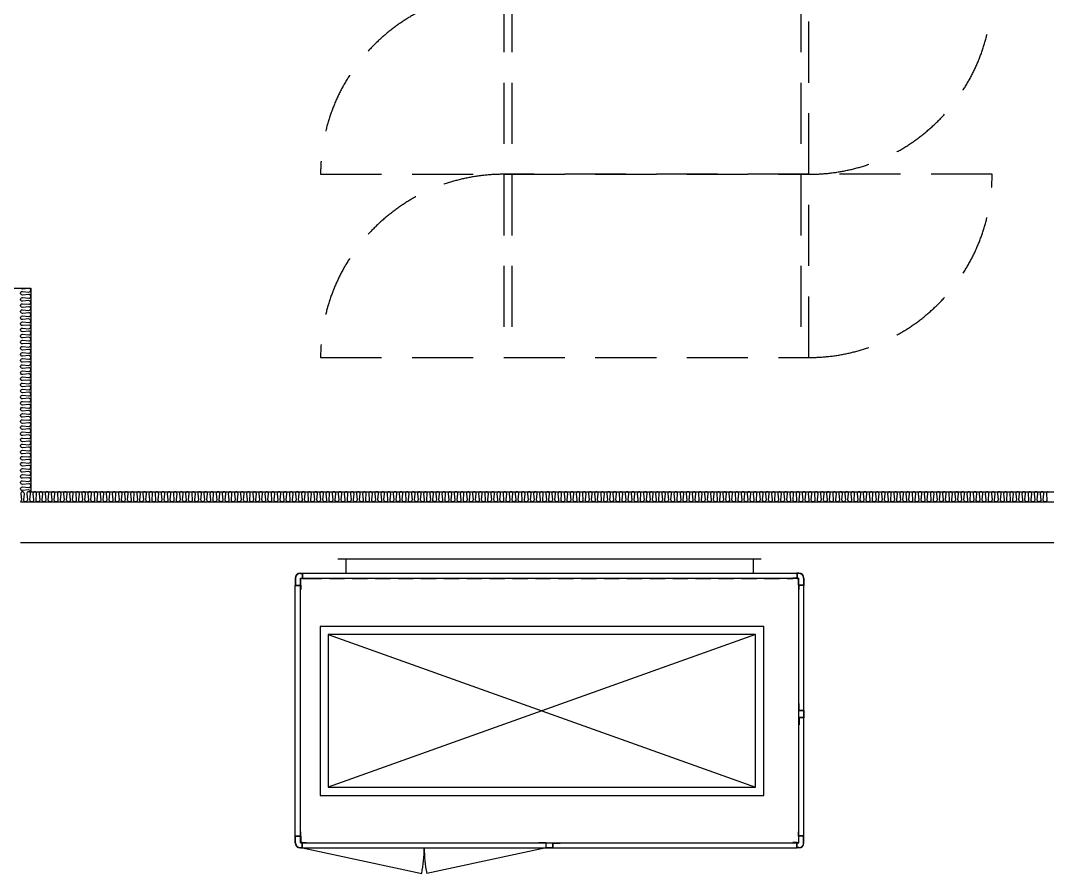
# Model space of a CAD drawing. Header units: millimetres. Extents: x -95754 to 177808, y 34455 to 150605.
# Drawn here: x 124554 to 129600, y 109880 to 114070 of the extents above; entities that cross this region are included whole.
import ezdxf

# ---------------------------------------------------------------- set-up
doc = ezdxf.new("R2010")
doc.units = ezdxf.units.MM
doc.header["$LTSCALE"] = 300
doc.linetypes.add('H1', pattern=[1.5, 1, -0.5])
doc.linetypes.add('HIDDEN', pattern=[0.375, 0.25, -0.125])
for name, color, linetype in [('------00 Switch Gear_Number', 1, 'Continuous'), ('A-ETC-기계', 253, 'Continuous'), ('A-ETC-전기', 253, 'H1'), ('A-WALL-D', 7, 'Continuous'), ('ISL', 251, 'Continuous')]:
    doc.layers.add(name, color=color, linetype=linetype)

# ---------------------------------------------------------------- blocks, each defined once
blk = doc.blocks.new('A$C7EEB4B3A')
at = {"color": 0, "linetype": 'HIDDEN'}
for p, q in [((36.2, 25), (0, 25)), ((0, 25), (0, 23.8)), ((36.2, 1.2), (36.2, 25)), ((36.2, 1.2), (68.8, 1.2)), ((68.8, 1.2), (68.8, 25)), ((68.8, 25), (105, 25)), ((105, 25), (105, 23.8))]:
    blk.add_line(p, q, dxfattribs=at)
at = {"color": 0}
for p, q in [((35, 23.8), (0, 23.8)), ((35, 0), (35, 23.8)), ((35, 0), (70, 0)), ((70, 0), (70, 23.8)), ((70, 23.8), (105, 23.8))]:
    blk.add_line(p, q, dxfattribs=at)
blk = doc.blocks.new('G$C2C1B598D')
at = {"color": 0}
for p, q in [((-1040, 70), (1040, 70)), ((-1000, 0), (-1000, 70)), ((1000, 70), (1000, 0)), ((-1225, 0), (-1215, 0)), ((-1215, 0), (-1215, -25)), ((-1215, 0), (1215, 0)), ((-1040, 0), (1040, 0)), ((1225, 0), (1215, 0)), ((1215, 0), (1215, -25)), ((-1250, -25), (-1250, -60)), ((-1215, -25), (-1195, -25)), ((1215, -25), (1195, -25)), ((1250, -25), (1250, -60)), ((-1250, -60), (-1225, -60)), ((-1250, -1290.1), (-1250, -60)), ((-1225, -60), (-1225, -80)), ((1250, -60), (1225, -60)), ((1225, -60), (1225, -80)), ((1250, -1290.1), (1250, -60)), ((-1127.5, -262.1), (-1127.5, -1092.1)), ((1052.5, -262.1), (-1127.5, -262.1)), ((-1087.5, -302.1), (-1087.5, -1052.1)), ((-1087.5, -302.1), (1012.5, -1052.1)), ((1012.5, -302.1), (-1087.5, -1052.1)), ((1012.5, -302.1), (-1087.5, -302.1)), ((1012.5, -1052.1), (1012.5, -302.1)), ((1052.5, -1092.1), (1052.5, -262.1)), ((-1087.5, -1052.1), (1012.5, -1052.1)), ((-1127.5, -1092.1), (1052.5, -1092.1)), ((-1250, -1325.1), (-1250, -1290.1)), ((-1250, -1290.1), (-1225, -1290.1)), ((-1225, -1290.1), (-1225, -1270.1)), ((1225, -1290.1), (1225, -1270.1)), ((1250, -1290.1), (1225, -1290.1)), ((1250, -1325.1), (1250, -1290.1)), ((-1225, -1350.1), (-1215, -1350.1)), ((-1215, -1350.1), (-1215, -1325.1)), ((-1215, -1325.1), (-1195, -1325.1)), ((-1215, -1350.1), (1215, -1350.1)), ((1215, -1325.1), (1195, -1325.1)), ((1215, -1350.1), (1215, -1325.1)), ((1225, -1350.1), (1215, -1350.1))]:
    blk.add_line(p, q, dxfattribs=at)
at = {"color": 0, "linetype": 'HIDDEN'}
for p, q in [((-1248.4, -25), (-1248.4, -58.4)), ((-1225, -1.6), (-1216.6, -1.6)), ((-1216.6, -1.6), (-1216.6, -26.6)), ((-1216.6, -26.6), (-1195, -26.6)), ((-1195, -26.6), (-1195, -25)), ((-1195, -26.6), (1195, -26.6)), ((1195, -26.6), (1195, -25)), ((1216.6, -26.6), (1195, -26.6)), ((1225, -1.6), (1216.6, -1.6)), ((1216.6, -1.6), (1216.6, -26.6)), ((1248.4, -25), (1248.4, -58.4)), ((-1248.4, -58.4), (-1223.4, -58.4)), ((-1223.4, -80), (-1225, -80)), ((-1223.4, -58.4), (-1223.4, -80)), ((1248.4, -58.4), (1223.4, -58.4)), ((1223.4, -58.4), (1223.4, -80)), ((1223.4, -80), (1225, -80)), ((-1248.4, -1325.1), (-1248.4, -1291.7)), ((-1248.4, -1291.7), (-1223.4, -1291.7)), ((-1223.4, -1270.1), (-1225, -1270.1)), ((-1223.4, -1291.7), (-1223.4, -1270.1)), ((1223.4, -1291.7), (1223.4, -1270.1)), ((1223.4, -1270.1), (1225, -1270.1)), ((1248.4, -1291.7), (1223.4, -1291.7)), ((1248.4, -1325.1), (1248.4, -1291.7)), ((-1225, -1348.5), (-1216.6, -1348.5)), ((-1216.6, -1348.5), (-1216.6, -1323.5)), ((-1216.6, -1323.5), (-1195, -1323.5)), ((-1195, -1323.5), (-1195, -1325.1)), ((1216.6, -1323.5), (1195, -1323.5)), ((1195, -1323.5), (1195, -1325.1)), ((1216.6, -1348.5), (1216.6, -1323.5)), ((1225, -1348.5), (1216.6, -1348.5))]:
    blk.add_line(p, q, dxfattribs=at)
at = {"color": 0, "linetype": 'Continuous'}
for p, q in [((-1225, -1325.1), (-1225, -25)), ((-1225, -25), (1225, -25)), ((1225, -1325.1), (1225, -25)), ((-1225, -1325.1), (1225, -1325.1)), ((-1215, -1350.1), (-628.6, -1475.3)), ((-17.5, -1350), (-603.9, -1475.2))]:
    blk.add_line(p, q, dxfattribs=at)
at = {"color": 0, "linetype": 'ByBlock'}
for p, q in [((-1223.4, -58.4), (-1223.4, -26.6)), ((-1216.6, -26.6), (-1223.4, -26.6)), ((1216.6, -26.6), (1223.4, -26.6)), ((1223.4, -58.4), (1223.4, -26.6)), ((-1223.4, -1291.7), (-1223.4, -1323.5)), ((1223.4, -1291.7), (1223.4, -1323.5)), ((-1216.6, -1323.5), (-1223.4, -1323.5)), ((1216.6, -1323.5), (1223.4, -1323.5))]:
    blk.add_line(p, q, dxfattribs=at)
at = {"color": 0}
for centre, start, end in [((-1225, -25), 90, 180), ((1225, -25), 0, 90), ((-1225, -1325.1), 180, 270), ((1225, -1325.1), 270, 0)]:
    blk.add_arc(centre, 25, start, end, dxfattribs=at)
at = {"color": 0, "linetype": 'HIDDEN'}
for centre, start, end in [((-1225, -25), 90, 180.0029), ((1225, -25), 359.9971, 90), ((-1225, -1325.1), 179.9971, 270), ((1225, -1325.1), 270, 0.0029)]:
    blk.add_arc(centre, 23.4, start, end, dxfattribs=at)
at = {"color": 0, "linetype": 'Continuous'}
for centre, start, end in [((-1258.2, -1350.1), 348.7527, 0.0046), ((25.7, -1350), 179.9954, 191.2473)]:
    blk.add_arc(centre, 641.9, start, end, dxfattribs=at)
at = {"color": 0, "xscale": -1, "rotation": 89.99999999999997}
blk.add_blockref('A$C7EEB4B3A', (1250, -639.9), dxfattribs=at)
at = {"color": 0, "xscale": -1}
blk.add_blockref('A$C7EEB4B3A', (52.5, -1350.1), dxfattribs=at)
blk = doc.blocks.new('4F_기계장비')
at = {"layer": 'A-ETC-기계'}
blk.add_blockref('G$C2C1B598D', (34600, -37250), dxfattribs=at)
blk = doc.blocks.new('900X1500')
at = {"layer": 'A-ETC-전기'}
for p, q in [((-1460, 900), (-1460, 0)), ((900, 900), (-42, 900)), ((-40, 900), (-40, 0)), ((-2400, 0), (-1458, 0))]:
    blk.add_line(p, q, dxfattribs=at)
at = {"layer": 'A-ETC-전기', "elevation": 0}
blk.add_lwpolyline([(-1500, 900), (-1500, 0), (0, 0), (0, 900)], close=True, dxfattribs=at)
at = {"layer": 'A-ETC-전기'}
for centre, start, end in [((-1500, 0), 90, 180), ((0, 900), 270, 0)]:
    blk.add_arc(centre, 900, start, end, dxfattribs=at)

msp = doc.modelspace()

# ---------------------------------------------------------------- linework, layer by layer
at = {"layer": 'A-WALL-D'}
for p, q in [((124553.6, 111705), (134153.6, 111705)), ((124553.6, 111505), (134153.6, 111505))]:
    msp.add_line(p, q, dxfattribs=at)
at = {"layer": 'ISL'}
msp.add_lwpolyline([(102003.6, 124355), (102003.6, 124255), (115953.6, 124255), (115953.6, 111755), (123303.6, 111755), (123303.6, 112755), (124603.6, 112755), (124603.6, 111755), (134103.6, 111755), (134103.6, 112755), (134603.6, 112755), (134603.6, 112970)], dxfattribs=at)
for points in [[(124603.6, 111755, 0.44469), (124593.6, 111764), (124563.6, 111761, -1.108889), (124563.6, 111779), (124593.6, 111776, 0.44469), (124603.6, 111785, 0.44469), (124593.6, 111794), (124563.6, 111791, -1.108889), (124563.6, 111809), (124593.6, 111806, 0.44469), (124603.6, 111815, 0.44469), (124593.6, 111824), (124563.6, 111821, -1.108889), (124563.6, 111839), (124593.6, 111836, 0.44469), (124603.6, 111845, 0.44469), (124593.6, 111854), (124563.6, 111851, -1.108889), (124563.6, 111869), (124593.6, 111866, 0.44469), (124603.6, 111875, 0.44469), (124593.6, 111884), (124563.6, 111881, -1.108889), (124563.6, 111899), (124593.6, 111896, 0.44469), (124603.6, 111905, 0.44469), (124593.6, 111914), (124563.6, 111911, -1.108889), (124563.6, 111929), (124593.6, 111926, 0.44469), (124603.6, 111935, 0.44469), (124593.6, 111944), (124563.6, 111941, -1.108889), (124563.6, 111959), (124593.6, 111956, 0.44469), (124603.6, 111965, 0.44469), (124593.6, 111974), (124563.6, 111971, -1.108889), (124563.6, 111989), (124593.6, 111986, 0.44469), (124603.6, 111995, 0.44469), (124593.6, 112004), (124563.6, 112001, -1.108889), (124563.6, 112019), (124593.6, 112016, 0.44469), (124603.6, 112025, 0.44469), (124593.6, 112034), (124563.6, 112031, -1.108889), (124563.6, 112049), (124593.6, 112046, 0.44469), (124603.6, 112055, 0.44469), (124593.6, 112064), (124563.6, 112061, -1.108889), (124563.6, 112079), (124593.6, 112076, 0.44469), (124603.6, 112085, 0.44469), (124593.6, 112094), (124563.6, 112091, -1.108889), (124563.6, 112109), (124593.6, 112106, 0.44469), (124603.6, 112115, 0.44469), (124593.6, 112124), (124563.6, 112121, -1.108889), (124563.6, 112139), (124593.6, 112136, 0.44469), (124603.6, 112145, 0.44469), (124593.6, 112154), (124563.6, 112151, -1.108889), (124563.6, 112169), (124593.6, 112166, 0.44469), (124603.6, 112175, 0.44469), (124593.6, 112184), (124563.6, 112181, -1.108889), (124563.6, 112199), (124593.6, 112196, 0.44469), (124603.6, 112205, 0.44469), (124593.6, 112214), (124563.6, 112211, -1.108889), (124563.6, 112229), (124593.6, 112226, 0.44469), (124603.6, 112235, 0.44469), (124593.6, 112244), (124563.6, 112241, -1.108889), (124563.6, 112259), (124593.6, 112256, 0.44469), (124603.6, 112265, 0.44469), (124593.6, 112274), (124563.6, 112271, -1.108889), (124563.6, 112289), (124593.6, 112286, 0.44469), (124603.6, 112295, 0.44469), (124593.6, 112304), (124563.6, 112301, -1.108889), (124563.6, 112319), (124593.6, 112316, 0.44469), (124603.6, 112325, 0.44469), (124593.6, 112334), (124563.6, 112331, -1.108889), (124563.6, 112349), (124593.6, 112346, 0.44469), (124603.6, 112355, 0.44469), (124593.6, 112364), (124563.6, 112361, -1.108889), (124563.6, 112379), (124593.6, 112376, 0.44469), (124603.6, 112385, 0.44469), (124593.6, 112394), (124563.6, 112391, -1.108889), (124563.6, 112409), (124593.6, 112406, 0.44469), (124603.6, 112415, 0.44469), (124593.6, 112424), (124563.6, 112421, -1.108889), (124563.6, 112439), (124593.6, 112436, 0.44469), (124603.6, 112445, 0.44469), (124593.6, 112454), (124563.6, 112451, -1.108889), (124563.6, 112469), (124593.6, 112466, 0.44469), (124603.6, 112475, 0.44469), (124593.6, 112484), (124563.6, 112481, -1.108889), (124563.6, 112499), (124593.6, 112496, 0.44469), (124603.6, 112505, 0.44469), (124593.6, 112514), (124563.6, 112511, -1.108889), (124563.6, 112529), (124593.6, 112526, 0.44469), (124603.6, 112535, 0.44469), (124593.6, 112544), (124563.6, 112541, -1.108889), (124563.6, 112559), (124593.6, 112556, 0.44469), (124603.6, 112565, 0.44469), (124593.6, 112574), (124563.6, 112571, -1.108889), (124563.6, 112589), (124593.6, 112586, 0.44469), (124603.6, 112595, 0.44469), (124593.6, 112604), (124563.6, 112601, -1.108889), (124563.6, 112619), (124593.6, 112616, 0.44469), (124603.6, 112625, 0.44469), (124593.6, 112634), (124563.6, 112631, -1.108889), (124563.6, 112649), (124593.6, 112646, 0.44469), (124603.6, 112655, 0.44469), (124593.6, 112664), (124563.6, 112661, -1.108889), (124563.6, 112679), (124593.6, 112676, 0.44469), (124603.6, 112685, 0.44469), (124593.6, 112694), (124563.6, 112691, -1.108889), (124563.6, 112709), (124593.6, 112706, 0.44469), (124603.6, 112715, 0.44469), (124593.6, 112724), (124563.6, 112721, -1.108889), (124563.6, 112739), (124593.6, 112736, 0.44469), (124603.6, 112745, 0.44469), (124593.6, 112754), (124563.6, 112751, -0.278733), (124555.1, 112755, -0.278733)], [(129603.6, 111755, 0.44469), (129594.6, 111745), (129597.6, 111715, -1.108889), (129579.6, 111715), (129582.6, 111745, 0.44469), (129573.6, 111755, 0.44469), (129564.6, 111745), (129567.6, 111715, -1.108889), (129549.6, 111715), (129552.6, 111745, 0.44469), (129543.6, 111755, 0.44469), (129534.6, 111745), (129537.6, 111715, -1.108889), (129519.6, 111715), (129522.6, 111745, 0.44469), (129513.6, 111755, 0.44469), (129504.6, 111745), (129507.6, 111715, -1.108889), (129489.6, 111715), (129492.6, 111745, 0.44469), (129483.6, 111755, 0.44469), (129474.6, 111745), (129477.6, 111715, -1.108889), (129459.6, 111715), (129462.6, 111745, 0.44469), (129453.6, 111755, 0.44469), (129444.6, 111745), (129447.6, 111715, -1.108889), (129429.6, 111715), (129432.6, 111745, 0.44469), (129423.6, 111755, 0.44469), (129414.6, 111745), (129417.6, 111715, -1.108889), (129399.6, 111715), (129402.6, 111745, 0.44469), (129393.6, 111755, 0.44469), (129384.6, 111745), (129387.6, 111715, -1.108889), (129369.6, 111715), (129372.6, 111745, 0.44469), (129363.6, 111755, 0.44469), (129354.6, 111745), (129357.6, 111715, -1.108889), (129339.6, 111715), (129342.6, 111745, 0.44469), (129333.6, 111755, 0.44469), (129324.6, 111745), (129327.6, 111715, -1.108889), (129309.6, 111715), (129312.6, 111745, 0.44469), (129303.6, 111755, 0.44469), (129294.6, 111745), (129297.6, 111715, -1.108889), (129279.6, 111715), (129282.6, 111745, 0.44469), (129273.6, 111755, 0.44469), (129264.6, 111745), (129267.6, 111715, -1.108889), (129249.6, 111715), (129252.6, 111745, 0.44469), (129243.6, 111755, 0.44469), (129234.6, 111745), (129237.6, 111715, -1.108889), (129219.6, 111715), (129222.6, 111745, 0.44469), (129213.6, 111755, 0.44469), (129204.6, 111745), (129207.6, 111715, -1.108889), (129189.6, 111715), (129192.6, 111745, 0.44469), (129183.6, 111755, 0.44469), (129174.6, 111745), (129177.6, 111715, -1.108889), (129159.6, 111715), (129162.6, 111745, 0.44469), (129153.6, 111755, 0.44469), (129144.6, 111745), (129147.6, 111715, -1.108889), (129129.6, 111715), (129132.6, 111745, 0.44469), (129123.6, 111755, 0.44469), (129114.6, 111745), (129117.6, 111715, -1.108889), (129099.6, 111715), (129102.6, 111745, 0.44469), (129093.6, 111755, 0.44469), (129084.6, 111745), (129087.6, 111715, -1.108889), (129069.6, 111715), (129072.6, 111745, 0.44469), (129063.6, 111755, 0.44469), (129054.6, 111745), (129057.6, 111715, -1.108889), (129039.6, 111715), (129042.6, 111745, 0.44469), (129033.6, 111755, 0.44469), (129024.6, 111745), (129027.6, 111715, -1.108889), (129009.6, 111715), (129012.6, 111745, 0.44469), (129003.6, 111755, 0.44469), (128994.6, 111745), (128997.6, 111715, -1.108889), (128979.6, 111715), (128982.6, 111745, 0.44469), (128973.6, 111755, 0.44469), (128964.6, 111745), (128967.6, 111715, -1.108889), (128949.6, 111715), (128952.6, 111745, 0.44469), (128943.6, 111755, 0.44469), (128934.6, 111745), (128937.6, 111715, -1.108889), (128919.6, 111715), (128922.6, 111745, 0.44469), (128913.6, 111755, 0.44469), (128904.6, 111745), (128907.6, 111715, -1.108889), (128889.6, 111715), (128892.6, 111745, 0.44469), (128883.6, 111755, 0.44469), (128874.6, 111745), (128877.6, 111715, -1.108889), (128859.6, 111715), (128862.6, 111745, 0.44469), (128853.6, 111755, 0.44469), (128844.6, 111745), (128847.6, 111715, -1.108889), (128829.6, 111715), (128832.6, 111745, 0.44469), (128823.6, 111755, 0.44469), (128814.6, 111745), (128817.6, 111715, -1.108889), (128799.6, 111715), (128802.6, 111745, 0.44469), (128793.6, 111755, 0.44469), (128784.6, 111745), (128787.6, 111715, -1.108889), (128769.6, 111715), (128772.6, 111745, 0.44469), (128763.6, 111755, 0.44469), (128754.6, 111745), (128757.6, 111715, -1.108889), (128739.6, 111715), (128742.6, 111745, 0.44469), (128733.6, 111755, 0.44469), (128724.6, 111745), (128727.6, 111715, -1.108889), (128709.6, 111715), (128712.6, 111745, 0.44469), (128703.6, 111755, 0.44469), (128694.6, 111745), (128697.6, 111715, -1.108889), (128679.6, 111715), (128682.6, 111745, 0.44469), (128673.6, 111755, 0.44469), (128664.6, 111745), (128667.6, 111715, -1.108889), (128649.6, 111715), (128652.6, 111745, 0.44469), (128643.6, 111755, 0.44469), (128634.6, 111745), (128637.6, 111715, -1.108889), (128619.6, 111715), (128622.6, 111745, 0.44469), (128613.6, 111755, 0.44469), (128604.6, 111745), (128607.6, 111715, -1.108889), (128589.6, 111715), (128592.6, 111745, 0.44469), (128583.6, 111755, 0.44469), (128574.6, 111745), (128577.6, 111715, -1.108889), (128559.6, 111715), (128562.6, 111745, 0.44469), (128553.6, 111755, 0.44469), (128544.6, 111745), (128547.6, 111715, -1.108889), (128529.6, 111715), (128532.6, 111745, 0.44469), (128523.6, 111755, 0.44469), (128514.6, 111745), (128517.6, 111715, -1.108889), (128499.6, 111715), (128502.6, 111745, 0.44469), (128493.6, 111755, 0.44469), (128484.6, 111745), (128487.6, 111715, -1.108889), (128469.6, 111715), (128472.6, 111745, 0.44469), (128463.6, 111755, 0.44469), (128454.6, 111745), (128457.6, 111715, -1.108889), (128439.6, 111715), (128442.6, 111745, 0.44469), (128433.6, 111755, 0.44469), (128424.6, 111745), (128427.6, 111715, -1.108889), (128409.6, 111715), (128412.6, 111745, 0.44469), (128403.6, 111755, 0.44469), (128394.6, 111745), (128397.6, 111715, -1.108889), (128379.6, 111715), (128382.6, 111745, 0.44469), (128373.6, 111755, 0.44469), (128364.6, 111745), (128367.6, 111715, -1.108889), (128349.6, 111715), (128352.6, 111745, 0.44469), (128343.6, 111755, 0.44469), (128334.6, 111745), (128337.6, 111715, -1.108889), (128319.6, 111715), (128322.6, 111745, 0.44469), (128313.6, 111755, 0.44469), (128304.6, 111745), (128307.6, 111715, -1.108889), (128289.6, 111715), (128292.6, 111745, 0.44469), (128283.6, 111755, 0.44469), (128274.6, 111745), (128277.6, 111715, -1.108889), (128259.6, 111715), (128262.6, 111745, 0.44469), (128253.6, 111755, 0.44469), (128244.6, 111745), (128247.6, 111715, -1.108889), (128229.6, 111715), (128232.6, 111745, 0.44469), (128223.6, 111755, 0.44469), (128214.6, 111745), (128217.6, 111715, -1.108889), (128199.6, 111715), (128202.6, 111745, 0.44469), (128193.6, 111755, 0.44469), (128184.6, 111745), (128187.6, 111715, -1.108889), (128169.6, 111715), (128172.6, 111745, 0.44469), (128163.6, 111755, 0.44469), (128154.6, 111745), (128157.6, 111715, -1.108889), (128139.6, 111715), (128142.6, 111745, 0.44469), (128133.6, 111755, 0.44469), (128124.6, 111745), (128127.6, 111715, -1.108889), (128109.6, 111715), (128112.6, 111745, 0.44469), (128103.6, 111755, 0.44469), (128094.6, 111745), (128097.6, 111715, -1.108889), (128079.6, 111715), (128082.6, 111745, 0.44469), (128073.6, 111755, 0.44469), (128064.6, 111745), (128067.6, 111715, -1.108889), (128049.6, 111715), (128052.6, 111745, 0.44469), (128043.6, 111755, 0.44469), (128034.6, 111745), (128037.6, 111715, -1.108889), (128019.6, 111715), (128022.6, 111745, 0.44469), (128013.6, 111755, 0.44469), (128004.6, 111745), (128007.6, 111715, -1.108889), (127989.6, 111715), (127992.6, 111745, 0.44469), (127983.6, 111755, 0.44469), (127974.6, 111745), (127977.6, 111715, -1.108889), (127959.6, 111715), (127962.6, 111745, 0.44469), (127953.6, 111755, 0.44469), (127944.6, 111745), (127947.6, 111715, -1.108889), (127929.6, 111715), (127932.6, 111745, 0.44469), (127923.6, 111755, 0.44469), (127914.6, 111745), (127917.6, 111715, -1.108889), (127899.6, 111715), (127902.6, 111745, 0.44469), (127893.6, 111755, 0.44469), (127884.6, 111745), (127887.6, 111715, -1.108889), (127869.6, 111715), (127872.6, 111745, 0.44469), (127863.6, 111755, 0.44469), (127854.6, 111745), (127857.6, 111715, -1.108889), (127839.6, 111715), (127842.6, 111745, 0.44469), (127833.6, 111755, 0.44469), (127824.6, 111745), (127827.6, 111715, -1.108889), (127809.6, 111715), (127812.6, 111745, 0.44469), (127803.6, 111755, 0.44469), (127794.6, 111745), (127797.6, 111715, -1.108889), (127779.6, 111715), (127782.6, 111745, 0.44469), (127773.6, 111755, 0.44469), (127764.6, 111745), (127767.6, 111715, -1.108889), (127749.6, 111715), (127752.6, 111745, 0.44469), (127743.6, 111755, 0.44469), (127734.6, 111745), (127737.6, 111715, -1.108889), (127719.6, 111715), (127722.6, 111745, 0.44469), (127713.6, 111755, 0.44469), (127704.6, 111745), (127707.6, 111715, -1.108889), (127689.6, 111715), (127692.6, 111745, 0.44469), (127683.6, 111755, 0.44469), (127674.6, 111745), (127677.6, 111715, -1.108889), (127659.6, 111715), (127662.6, 111745, 0.44469), (127653.6, 111755, 0.44469), (127644.6, 111745), (127647.6, 111715, -1.108889), (127629.6, 111715), (127632.6, 111745, 0.44469), (127623.6, 111755, 0.44469), (127614.6, 111745), (127617.6, 111715, -1.108889), (127599.6, 111715), (127602.6, 111745, 0.44469), (127593.6, 111755, 0.44469), (127584.6, 111745), (127587.6, 111715, -1.108889), (127569.6, 111715), (127572.6, 111745, 0.44469), (127563.6, 111755, 0.44469), (127554.6, 111745), (127557.6, 111715, -1.108889), (127539.6, 111715), (127542.6, 111745, 0.44469), (127533.6, 111755, 0.44469), (127524.6, 111745), (127527.6, 111715, -1.108889), (127509.6, 111715), (127512.6, 111745, 0.44469), (127503.6, 111755, 0.44469), (127494.6, 111745), (127497.6, 111715, -1.108889), (127479.6, 111715), (127482.6, 111745, 0.44469), (127473.6, 111755, 0.44469), (127464.6, 111745), (127467.6, 111715, -1.108889), (127449.6, 111715), (127452.6, 111745, 0.44469), (127443.6, 111755, 0.44469), (127434.6, 111745), (127437.6, 111715, -1.108889), (127419.6, 111715), (127422.6, 111745, 0.44469), (127413.6, 111755, 0.44469), (127404.6, 111745), (127407.6, 111715, -1.108889), (127389.6, 111715), (127392.6, 111745, 0.44469), (127383.6, 111755, 0.44469), (127374.6, 111745), (127377.6, 111715, -1.108889), (127359.6, 111715), (127362.6, 111745, 0.44469), (127353.6, 111755, 0.44469), (127344.6, 111745), (127347.6, 111715, -1.108889), (127329.6, 111715), (127332.6, 111745, 0.44469), (127323.6, 111755, 0.44469), (127314.6, 111745), (127317.6, 111715, -1.108889), (127299.6, 111715), (127302.6, 111745, 0.44469), (127293.6, 111755, 0.44469), (127284.6, 111745), (127287.6, 111715, -1.108889), (127269.6, 111715), (127272.6, 111745, 0.44469), (127263.6, 111755, 0.44469), (127254.6, 111745), (127257.6, 111715, -1.108889), (127239.6, 111715), (127242.6, 111745, 0.44469), (127233.6, 111755, 0.44469), (127224.6, 111745), (127227.6, 111715, -1.108889), (127209.6, 111715), (127212.6, 111745, 0.44469), (127203.6, 111755, 0.44469), (127194.6, 111745), (127197.6, 111715, -1.108889), (127179.6, 111715), (127182.6, 111745, 0.44469), (127173.6, 111755, 0.44469), (127164.6, 111745), (127167.6, 111715, -1.108889), (127149.6, 111715), (127152.6, 111745, 0.44469), (127143.6, 111755, 0.44469), (127134.6, 111745), (127137.6, 111715, -1.108889), (127119.6, 111715), (127122.6, 111745, 0.44469), (127113.6, 111755, 0.44469), (127104.6, 111745), (127107.6, 111715, -1.108889), (127089.6, 111715), (127092.6, 111745, 0.44469), (127083.6, 111755, 0.44469), (127074.6, 111745), (127077.6, 111715, -1.108889), (127059.6, 111715), (127062.6, 111745, 0.44469), (127053.6, 111755, 0.44469), (127044.6, 111745), (127047.6, 111715, -1.108889), (127029.6, 111715), (127032.6, 111745, 0.44469), (127023.6, 111755, 0.44469), (127014.6, 111745), (127017.6, 111715, -1.108889), (126999.6, 111715), (127002.6, 111745, 0.44469), (126993.6, 111755, 0.44469), (126984.6, 111745), (126987.6, 111715, -1.108889), (126969.6, 111715), (126972.6, 111745, 0.44469), (126963.6, 111755, 0.44469), (126954.6, 111745), (126957.6, 111715, -1.108889), (126939.6, 111715), (126942.6, 111745, 0.44469), (126933.6, 111755, 0.44469), (126924.6, 111745), (126927.6, 111715, -1.108889), (126909.6, 111715), (126912.6, 111745, 0.44469), (126903.6, 111755, 0.44469), (126894.6, 111745), (126897.6, 111715, -1.108889), (126879.6, 111715), (126882.6, 111745, 0.44469), (126873.6, 111755, 0.44469), (126864.6, 111745), (126867.6, 111715, -1.108889), (126849.6, 111715), (126852.6, 111745, 0.44469), (126843.6, 111755, 0.44469), (126834.6, 111745), (126837.6, 111715, -1.108889), (126819.6, 111715), (126822.6, 111745, 0.44469), (126813.6, 111755, 0.44469), (126804.6, 111745), (126807.6, 111715, -1.108889), (126789.6, 111715), (126792.6, 111745, 0.44469), (126783.6, 111755, 0.44469), (126774.6, 111745), (126777.6, 111715, -1.108889), (126759.6, 111715), (126762.6, 111745, 0.44469), (126753.6, 111755, 0.44469), (126744.6, 111745), (126747.6, 111715, -1.108889), (126729.6, 111715), (126732.6, 111745, 0.44469), (126723.6, 111755, 0.44469), (126714.6, 111745), (126717.6, 111715, -1.108889), (126699.6, 111715), (126702.6, 111745, 0.44469), (126693.6, 111755, 0.44469), (126684.6, 111745), (126687.6, 111715, -1.108889), (126669.6, 111715), (126672.6, 111745, 0.44469), (126663.6, 111755, 0.44469), (126654.6, 111745), (126657.6, 111715, -1.108889), (126639.6, 111715), (126642.6, 111745, 0.44469), (126633.6, 111755, 0.44469), (126624.6, 111745), (126627.6, 111715, -1.108889), (126609.6, 111715), (126612.6, 111745, 0.44469), (126603.6, 111755, 0.44469), (126594.6, 111745), (126597.6, 111715, -1.108889), (126579.6, 111715), (126582.6, 111745, 0.44469), (126573.6, 111755, 0.44469), (126564.6, 111745), (126567.6, 111715, -1.108889), (126549.6, 111715), (126552.6, 111745, 0.44469), (126543.6, 111755, 0.44469), (126534.6, 111745), (126537.6, 111715, -1.108889), (126519.6, 111715), (126522.6, 111745, 0.44469), (126513.6, 111755, 0.44469), (126504.6, 111745), (126507.6, 111715, -1.108889), (126489.6, 111715), (126492.6, 111745, 0.44469), (126483.6, 111755, 0.44469), (126474.6, 111745), (126477.6, 111715, -1.108889), (126459.6, 111715), (126462.6, 111745, 0.44469), (126453.6, 111755, 0.44469), (126444.6, 111745), (126447.6, 111715, -1.108889), (126429.6, 111715), (126432.6, 111745, 0.44469), (126423.6, 111755, 0.44469), (126414.6, 111745), (126417.6, 111715, -1.108889), (126399.6, 111715), (126402.6, 111745, 0.44469), (126393.6, 111755, 0.44469), (126384.6, 111745), (126387.6, 111715, -1.108889), (126369.6, 111715), (126372.6, 111745, 0.44469), (126363.6, 111755, 0.44469), (126354.6, 111745), (126357.6, 111715, -1.108889), (126339.6, 111715), (126342.6, 111745, 0.44469), (126333.6, 111755, 0.44469), (126324.6, 111745), (126327.6, 111715, -1.108889), (126309.6, 111715), (126312.6, 111745, 0.44469), (126303.6, 111755, 0.44469), (126294.6, 111745), (126297.6, 111715, -1.108889), (126279.6, 111715), (126282.6, 111745, 0.44469), (126273.6, 111755, 0.44469), (126264.6, 111745), (126267.6, 111715, -1.108889), (126249.6, 111715), (126252.6, 111745, 0.44469), (126243.6, 111755, 0.44469), (126234.6, 111745), (126237.6, 111715, -1.108889), (126219.6, 111715), (126222.6, 111745, 0.44469), (126213.6, 111755, 0.44469), (126204.6, 111745), (126207.6, 111715, -1.108889), (126189.6, 111715), (126192.6, 111745, 0.44469), (126183.6, 111755, 0.44469), (126174.6, 111745), (126177.6, 111715, -1.108889), (126159.6, 111715), (126162.6, 111745, 0.44469), (126153.6, 111755, 0.44469), (126144.6, 111745), (126147.6, 111715, -1.108889), (126129.6, 111715), (126132.6, 111745, 0.44469), (126123.6, 111755, 0.44469), (126114.6, 111745), (126117.6, 111715, -1.108889), (126099.6, 111715), (126102.6, 111745, 0.44469), (126093.6, 111755, 0.44469), (126084.6, 111745), (126087.6, 111715, -1.108889), (126069.6, 111715), (126072.6, 111745, 0.44469), (126063.6, 111755, 0.44469), (126054.6, 111745), (126057.6, 111715, -1.108889), (126039.6, 111715), (126042.6, 111745, 0.44469), (126033.6, 111755, 0.44469), (126024.6, 111745), (126027.6, 111715, -1.108889), (126009.6, 111715), (126012.6, 111745, 0.44469), (126003.6, 111755, 0.44469), (125994.6, 111745), (125997.6, 111715, -1.108889), (125979.6, 111715), (125982.6, 111745, 0.44469), (125973.6, 111755, 0.44469), (125964.6, 111745), (125967.6, 111715, -1.108889), (125949.6, 111715), (125952.6, 111745, 0.44469), (125943.6, 111755, 0.44469), (125934.6, 111745), (125937.6, 111715, -1.108889), (125919.6, 111715), (125922.6, 111745, 0.44469), (125913.6, 111755, 0.44469), (125904.6, 111745), (125907.6, 111715, -1.108889), (125889.6, 111715), (125892.6, 111745, 0.44469), (125883.6, 111755, 0.44469), (125874.6, 111745), (125877.6, 111715, -1.108889), (125859.6, 111715), (125862.6, 111745, 0.44469), (125853.6, 111755, 0.44469), (125844.6, 111745), (125847.6, 111715, -1.108889), (125829.6, 111715), (125832.6, 111745, 0.44469), (125823.6, 111755, 0.44469), (125814.6, 111745), (125817.6, 111715, -1.108889), (125799.6, 111715), (125802.6, 111745, 0.44469), (125793.6, 111755, 0.44469), (125784.6, 111745), (125787.6, 111715, -1.108889), (125769.6, 111715), (125772.6, 111745, 0.44469), (125763.6, 111755, 0.44469), (125754.6, 111745), (125757.6, 111715, -1.108889), (125739.6, 111715), (125742.6, 111745, 0.44469), (125733.6, 111755, 0.44469), (125724.6, 111745), (125727.6, 111715, -1.108889), (125709.6, 111715), (125712.6, 111745, 0.44469), (125703.6, 111755, 0.44469), (125694.6, 111745), (125697.6, 111715, -1.108889), (125679.6, 111715), (125682.6, 111745, 0.44469), (125673.6, 111755, 0.44469), (125664.6, 111745), (125667.6, 111715, -1.108889), (125649.6, 111715), (125652.6, 111745, 0.44469), (125643.6, 111755, 0.44469), (125634.6, 111745), (125637.6, 111715, -1.108889), (125619.6, 111715), (125622.6, 111745, 0.44469), (125613.6, 111755, 0.44469), (125604.6, 111745), (125607.6, 111715, -1.108889), (125589.6, 111715), (125592.6, 111745, 0.44469), (125583.6, 111755, 0.44469), (125574.6, 111745), (125577.6, 111715, -1.108889), (125559.6, 111715), (125562.6, 111745, 0.44469), (125553.6, 111755, 0.44469), (125544.6, 111745), (125547.6, 111715, -1.108889), (125529.6, 111715), (125532.6, 111745, 0.44469), (125523.6, 111755, 0.44469), (125514.6, 111745), (125517.6, 111715, -1.108889), (125499.6, 111715), (125502.6, 111745, 0.44469), (125493.6, 111755, 0.44469), (125484.6, 111745), (125487.6, 111715, -1.108889), (125469.6, 111715), (125472.6, 111745, 0.44469), (125463.6, 111755, 0.44469), (125454.6, 111745), (125457.6, 111715, -1.108889), (125439.6, 111715), (125442.6, 111745, 0.44469), (125433.6, 111755, 0.44469), (125424.6, 111745), (125427.6, 111715, -1.108889), (125409.6, 111715), (125412.6, 111745, 0.44469), (125403.6, 111755, 0.44469), (125394.6, 111745), (125397.6, 111715, -1.108889), (125379.6, 111715), (125382.6, 111745, 0.44469), (125373.6, 111755, 0.44469), (125364.6, 111745), (125367.6, 111715, -1.108889), (125349.6, 111715), (125352.6, 111745, 0.44469), (125343.6, 111755, 0.44469), (125334.6, 111745), (125337.6, 111715, -1.108889), (125319.6, 111715), (125322.6, 111745, 0.44469), (125313.6, 111755, 0.44469), (125304.6, 111745), (125307.6, 111715, -1.108889), (125289.6, 111715), (125292.6, 111745, 0.44469), (125283.6, 111755, 0.44469), (125274.6, 111745), (125277.6, 111715, -1.108889), (125259.6, 111715), (125262.6, 111745, 0.44469), (125253.6, 111755, 0.44469), (125244.6, 111745), (125247.6, 111715, -1.108889), (125229.6, 111715), (125232.6, 111745, 0.44469), (125223.6, 111755, 0.44469), (125214.6, 111745), (125217.6, 111715, -1.108889), (125199.6, 111715), (125202.6, 111745, 0.44469), (125193.6, 111755, 0.44469), (125184.6, 111745), (125187.6, 111715, -1.108889), (125169.6, 111715), (125172.6, 111745, 0.44469), (125163.6, 111755, 0.44469), (125154.6, 111745), (125157.6, 111715, -1.108889), (125139.6, 111715), (125142.6, 111745, 0.44469), (125133.6, 111755, 0.44469), (125124.6, 111745), (125127.6, 111715, -1.108889), (125109.6, 111715), (125112.6, 111745, 0.44469), (125103.6, 111755, 0.44469), (125094.6, 111745), (125097.6, 111715, -1.108889), (125079.6, 111715), (125082.6, 111745, 0.44469), (125073.6, 111755, 0.44469), (125064.6, 111745), (125067.6, 111715, -1.108889), (125049.6, 111715), (125052.6, 111745, 0.44469), (125043.6, 111755, 0.44469), (125034.6, 111745), (125037.6, 111715, -1.108889), (125019.6, 111715), (125022.6, 111745, 0.44469), (125013.6, 111755, 0.44469), (125004.6, 111745), (125007.6, 111715, -1.108889), (124989.6, 111715), (124992.6, 111745, 0.44469), (124983.6, 111755, 0.44469), (124974.6, 111745), (124977.6, 111715, -1.108889), (124959.6, 111715), (124962.6, 111745, 0.44469), (124953.6, 111755, 0.44469), (124944.6, 111745), (124947.6, 111715, -1.108889), (124929.6, 111715), (124932.6, 111745, 0.44469), (124923.6, 111755, 0.44469), (124914.6, 111745), (124917.6, 111715, -1.108889), (124899.6, 111715), (124902.6, 111745, 0.44469), (124893.6, 111755, 0.44469), (124884.6, 111745), (124887.6, 111715, -1.108889), (124869.6, 111715), (124872.6, 111745, 0.44469), (124863.6, 111755, 0.44469), (124854.6, 111745), (124857.6, 111715, -1.108889), (124839.6, 111715), (124842.6, 111745, 0.44469), (124833.6, 111755, 0.44469), (124824.6, 111745), (124827.6, 111715, -1.108889), (124809.6, 111715), (124812.6, 111745, 0.44469), (124803.6, 111755, 0.44469), (124794.6, 111745), (124797.6, 111715, -1.108889), (124779.6, 111715), (124782.6, 111745, 0.44469), (124773.6, 111755, 0.44469), (124764.6, 111745), (124767.6, 111715, -1.108889), (124749.6, 111715), (124752.6, 111745, 0.44469), (124743.6, 111755, 0.44469), (124734.6, 111745), (124737.6, 111715, -1.108889), (124719.6, 111715), (124722.6, 111745, 0.44469), (124713.6, 111755, 0.44469), (124704.6, 111745), (124707.6, 111715, -1.108889), (124689.6, 111715), (124692.6, 111745, 0.44469), (124683.6, 111755, 0.44469), (124674.6, 111745), (124677.6, 111715, -1.108889), (124659.6, 111715), (124662.6, 111745, 0.44469), (124653.6, 111755, 0.44469), (124644.6, 111745), (124647.6, 111715, -1.108889), (124629.6, 111715), (124632.6, 111745, 0.44469), (124623.6, 111755, 0.44469), (124614.6, 111745), (124617.6, 111715, -1.108889), (124599.6, 111715), (124602.6, 111745, 0.44469), (124593.6, 111755, 0.44469), (124584.6, 111745), (124587.6, 111715, -1.108889), (124569.6, 111715), (124572.6, 111745, 0.44469), (124563.6, 111755, 0.44469), (124554.6, 111745), (124557.6, 111715, -0.27866), (124553.6, 111706.5, -0.27866)]]:
    msp.add_lwpolyline(points, format="xyb", dxfattribs=at)

# ---------------------------------------------------------------- block references
at = {"layer": '------00 Switch Gear_Number'}
for p in [(128428.1, 113314.7, 0), (128428.1, 112414.7, 0)]:
    msp.add_blockref('900X1500', p, dxfattribs=at)
at = {"layer": 'A-ETC-기계'}
msp.add_blockref('4F_기계장비', (92553.6, 148605), dxfattribs=at)

doc.saveas('drawing.dxf')
